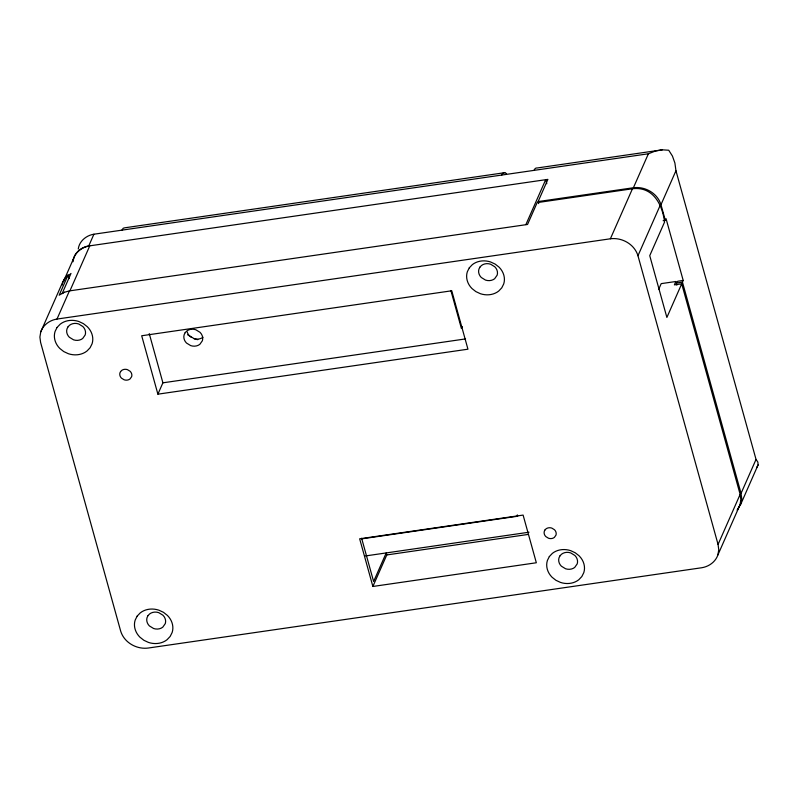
<?xml version="1.0" encoding="UTF-8"?>
<svg xmlns="http://www.w3.org/2000/svg" width="798" height="798" viewBox="0 0 798 798"><rect width="100%" height="100%" fill="white"/><g stroke="black" fill="none" stroke-linecap="round" stroke-linejoin="round"><path stroke-width="1.2" d="M72.937 261.784C73.466 253.525 80.797 247.141 88.728 245.984L547.897 179.38L538.111 201.575L538.67 203.59M78.274 248.986C79.221 241.156 86.374 235.36 93.915 234.213L648.385 153.785L655.407 151.031L662.34 149.825L668.724 150.233L672.435 156.049L674.899 163.021L675.956 170.742L756.035 459.429L757.871 462.132L758.1 464.875L740.903 503.897L737.093 510.112M69.067 278.582L68.069 275.011L64.409 278.871L62.813 281.874L40.748 331.898L39.9 337.065L40.598 342.392L120.668 631.078C124.109 642.56 136.598 649.612 148.248 648.036L701.651 567.757C708.853 566.64 715.487 561.952 717.901 554.929L739.985 504.885L740.843 499.708L740.145 494.391L681.711 283.819L674.38 284.876L675.866 281.504L661.203 283.629L658.729 289.235M62.304 284.976L62.813 281.874M73.177 260.737C74.374 252.647 82.024 247.021 89.775 245.834L69.975 290.731L63.92 292.407L59.172 295.19L68.069 275.011M717.901 554.929L718.759 549.752L718.06 544.426L637.961 255.739C634.52 244.268 622.031 237.215 610.38 238.792L56.997 319.06C49.805 320.178 43.172 324.866 40.748 331.898M740.903 503.897L741.751 498.72L741.053 493.393L682.45 282.133L683.198 280.447L666.071 218.702L665.323 220.378L663.128 220.697M73.526 258.672L63.361 281.704L65.147 278.283L70.992 273.455L62.094 293.634L64.468 292.238M88.728 245.984L93.915 234.213M56.997 319.06L69.426 290.901L527.538 224.467L537.164 202.622L632.455 188.767C652.914 186.183 662.4 204.378 664.564 222.063L649.742 255.669L666.879 317.434L681.711 283.819M157.894 394.172L141.695 335.759L451.748 290.781L467.947 349.195L157.894 394.172L162.902 382.821L149.256 333.624M462.232 326.601L461.404 328.477L450.87 290.492M525.882 224.597L545.682 179.7L546.8 183.73M372.875 586.47L359.659 538.8L523.109 515.089L536.336 562.76L372.875 586.47L386.781 554.939L386.222 552.924L373.614 581.513L361.624 538.261M610.38 238.792L632.455 188.767M538.111 201.575L633.403 187.749L648.385 153.785M637.961 255.739L660.026 205.714M665.323 220.378L660.973 204.707L675.956 170.742M718.06 544.426L740.145 494.391M741.053 493.393L756.035 459.429M737.651 509.563L739.985 504.885M756.713 467.508L758.1 464.875M121.895 230.153L123.241 228.228L124.867 227.789L504.735 172.687M662.34 149.825L536.984 168.009A22.903 6.464 81.7 0 0 534.012 170.383M683.198 280.447L677.702 281.245L676.953 282.931L682.45 282.133M162.902 382.821L465.573 338.911M361.474 538.889L517.673 516.226L517.294 514.89M365.284 555.967L529.004 532.216M386.781 554.939L528.116 534.441M633.403 187.749C645.043 186.183 657.532 193.226 660.973 204.707M191.56 337.504L189.615 335.978A9.337 8.16 23.8 0 1 187.231 331.958M187.64 334.781L194.483 338.841A18.035 15.77 23.8 0 0 197.844 339.649M675.866 281.504L676.864 285.095M501.752 175.061A22.903 6.464 81.7 0 1 506.531 173.764M202.981 337.235A9.795 8.569 23.8 0 1 193.824 338.561M57.067 327.459L55.092 331.419A18.962 16.588 23.8 0 0 59.82 348.477L63.76 351.579L68.369 353.723A19.91 17.416 23.8 0 0 86.982 351.02L90.094 347.758L92.069 343.798A18.962 16.588 23.8 0 0 87.341 326.741L83.401 323.639L78.793 321.484A19.91 17.416 23.8 0 0 60.179 324.188L57.067 327.459M67.98 326.891L67.002 328.846A9.337 8.16 23.8 0 0 69.326 337.235L73.536 339.818A9.795 8.569 23.8 0 0 82.703 338.492L85.196 334.931A9.337 8.16 23.8 0 0 82.872 326.542L78.673 323.958A9.795 8.569 23.8 0 0 69.506 325.285L67.98 326.891M120.618 371.529L119.989 372.776A5.975 5.227 23.8 0 0 121.476 378.152L124.169 379.808A6.274 5.486 23.8 0 0 130.034 378.95L131.64 376.676A5.975 5.227 23.8 0 0 130.144 371.299L127.451 369.654A6.274 5.486 23.8 0 0 121.595 370.501L120.618 371.529M185.146 332.696L184.178 334.651A9.337 8.16 23.8 0 0 186.503 343.04L190.712 345.624A9.795 8.569 23.8 0 0 199.869 344.297L202.373 340.736A9.337 8.16 23.8 0 0 200.049 332.347L195.839 329.764A9.795 8.569 23.8 0 0 186.672 331.09L185.146 332.696M137.146 616.146L135.171 620.106A18.962 16.588 23.8 0 0 139.899 637.163L143.839 640.265L148.438 642.42A19.91 17.416 23.8 0 0 167.061 639.717L170.164 636.445L172.149 632.485A18.962 16.588 23.8 0 0 167.41 615.428L163.48 612.325L158.872 610.181A19.91 17.416 23.8 0 0 140.249 612.884L137.146 616.146M148.049 615.587L147.081 617.532A9.337 8.16 23.8 0 0 149.406 625.931L153.615 628.515A9.795 8.569 23.8 0 0 162.772 627.178L165.276 623.627A9.337 8.16 23.8 0 0 162.952 615.228L158.742 612.645A9.795 8.569 23.8 0 0 149.575 613.981L148.049 615.587M469.274 267.869L467.329 271.759A18.663 16.329 23.8 0 0 471.977 288.547L475.857 291.599L480.386 293.714A19.601 17.137 23.8 0 0 498.71 291.061L501.772 287.839L503.718 283.938A18.663 16.329 23.8 0 0 499.069 267.16L495.189 264.108L490.65 261.993A19.601 17.137 23.8 0 0 472.326 264.647L469.274 267.869M479.917 267.14L478.94 269.096A9.337 8.16 23.8 0 0 481.274 277.485L485.473 280.068A9.795 8.569 23.8 0 0 494.64 278.741L497.144 275.18A9.337 8.16 23.8 0 0 494.81 266.791L490.61 264.208A9.795 8.569 23.8 0 0 481.443 265.534L479.917 267.14M544.954 529.972L544.336 531.219A5.975 5.227 23.8 0 0 545.822 536.585L548.515 538.241A6.274 5.486 23.8 0 0 554.381 537.393L555.977 535.119A5.975 5.227 23.8 0 0 554.49 529.742L551.797 528.086A6.274 5.486 23.8 0 0 545.932 528.944L544.954 529.972M549.343 556.555L547.398 560.455A18.663 16.329 23.8 0 0 552.056 577.233L555.927 580.296L560.465 582.41A19.601 17.137 23.8 0 0 578.789 579.747L581.842 576.535L583.797 572.635A18.663 16.329 23.8 0 0 579.139 555.847L575.258 552.795L570.73 550.68A19.601 17.137 23.8 0 0 552.406 553.333L549.343 556.555M559.996 555.827L559.019 557.782A9.337 8.16 23.8 0 0 561.343 566.171L565.553 568.755A9.795 8.569 23.8 0 0 574.71 567.428L577.213 563.867A9.337 8.16 23.8 0 0 574.889 555.478L570.68 552.894A9.795 8.569 23.8 0 0 561.523 554.221L559.996 555.827"/></g></svg>
